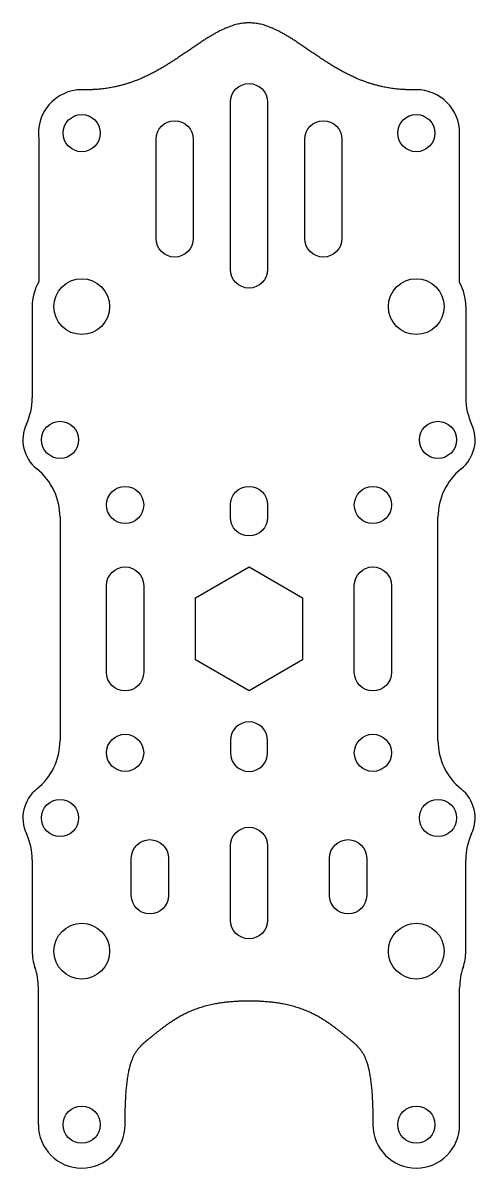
# Model space of a CAD drawing. Header units: millimetres. Extents: x -18.3 to 18.3, y -43.5 to 48.9.
import ezdxf

# ---------------------------------------------------------------- set-up
doc = ezdxf.new("R2010")
doc.units = ezdxf.units.MM
doc.layers.get('0').update_dxf_attribs({"linetype": 'CONTINUOUS'})

msp = doc.modelspace()

# ---------------------------------------------------------------- linework, layer by layer
for p, q in [((17, 27.936), (17, 40)), ((-16.962, 39.483), (-16.962, 28.004)), ((-17.5, 26), (-17.5, 18.632)), ((17.5, 26), (17.5, 18.632)), ((-15.25, 9.005), (-15.25, -9.005)), ((15.25, -9.005), (15.25, 9.005)), ((-1.5, -9), (-1.5, -10)), ((1.5, -10), (1.5, -9)), ((-17.5, -18.632), (-17.5, -26)), ((17.5, -26), (17.5, -18.632)), ((-17, -40), (-17, -28.958)), ((17, -40), (17, -28.958))]:
    msp.add_line(p, q)
for points in [[(1.5, 29, -1), (-1.5, 29), (-1.5, 42.5, -1), (1.5, 42.5)], [(-4.5, 31.5, -1), (-7.5, 31.5), (-7.5, 39.5, -1), (-4.5, 39.5)], [(7.5, 39.5), (7.5, 31.5, -1), (4.5, 31.5), (4.5, 39.5, -1)], [(-1.5, 10, -1), (1.5, 10), (1.5, 9, -1), (-1.5, 9)], [(-8.5, -3.5, -1), (-11.5, -3.5), (-11.5, 3.5, -1), (-8.5, 3.5)], [(11.5, -3.5, -1), (8.5, -3.5), (8.5, 3.5, -1), (11.5, 3.5)], [(1.5, -23.5, -1), (-1.5, -23.5), (-1.5, -17.5, -1), (1.5, -17.5)], [(-6.5, -21.5, -1), (-9.5, -21.5), (-9.5, -18.5, -1), (-6.5, -18.5)], [(9.5, -21.5, -1), (6.5, -21.5), (6.5, -18.5, -1), (9.5, -18.5)]]:
    msp.add_lwpolyline(points, format="xyb", close=True)
msp.add_lwpolyline([(4.33, -2.5), (0, -5), (-4.33, -2.5), (-4.33, 2.5), (0, 5), (4.33, 2.5)], close=True)
for centre, radius in [((-13.5, 40), 1.5), ((13.5, 40), 1.5), ((-13.5, 26), 2.25), ((13.5, 26), 2.25), ((-15.25, 15.25), 1.5), ((15.25, 15.25), 1.5), ((-10, 10), 1.5), ((10, 10), 1.5), ((-10, -10), 1.5), ((10, -10), 1.5), ((-15.25, -15.25), 1.5), ((15.25, -15.25), 1.5), ((-13.5, -26), 2.25), ((13.5, -26), 2.25), ((-13.5, -40), 1.5), ((13.5, -40), 1.5)]:
    msp.add_circle(centre, radius)
for centre, radius, start, end in [((-13.5, 40), 3.5, 90, 188.49074), ((13.5, 40), 3.5, 0, 90), ((-13.5, 26), 4, 149.92953, 180), ((13.5, 26), 4, 0, 28.95502), ((-22.5, 18.632), 5, -25.00783, 0), ((22.5, 18.632), 5, 180, 205.00783), ((-15.25, 15.25), 3, 154.99217, 231.31781), ((15.25, 15.25), 3, -51.31781, 25.00783), ((-20.25, 9.005), 5, 0, 51.31781), ((20.25, 9.005), 5, 128.68219, 180), ((0, -9), 1.5, 0, 180), ((-20.25, -9.005), 5, -51.31781, 0), ((20.25, -9.005), 5, 180, 231.31781), ((0, -10), 1.5, 180.00001, 359.99999), ((-15.25, -15.25), 3, 128.68219, 205.00783), ((15.25, -15.25), 3, -25.00783, 51.31781), ((-22.5, -18.632), 5, 0, 25.00783), ((22.5, -18.632), 5, 154.99217, 180), ((-13.5, -26), 4, 180, 199.18814), ((13.5, -26), 4, 340.81186, 360), ((-22, -28.958), 5, 0, 19.18814), ((22, -28.958), 5, 160.81186, 180), ((-13.5, -40), 3.5, 180, 360), ((13.5, -40), 3.5, -180, 0)]:
    msp.add_arc(centre, radius, start, end)
msp.add_open_spline([(13.332, 43.496), (12.615, 43.484), (11.2, 43.567), (9.219, 44.026), (6.872, 45.206), (4.347, 47.052), (2.097, 48.585), (0, 49.19), (-2.097, 48.585), (-4.347, 47.052), (-6.872, 45.206), (-9.219, 44.026), (-11.2, 43.567), (-12.615, 43.484), (-13.332, 43.496)], degree=5, knots=[0.0044748, 0.0044748, 0.0044748, 0.0044748, 0.0044748, 0.0044748, 0.1, 0.2, 0.3, 0.4, 0.5, 0.6, 0.7, 0.8, 0.9, 0.9955252, 0.9955252, 0.9955252, 0.9955252, 0.9955252, 0.9955252])
for points in [[(-13.332, 43.496), (-13.365, 43.497), (-13.399, 43.497), (-13.433, 43.498), (-13.466, 43.499), (-13.5, 43.5)], [(-13.332, 43.496), (-13.365, 43.497), (-13.399, 43.497), (-13.433, 43.498), (-13.466, 43.499), (-13.5, 43.5)], [(13.5, 43.5), (13.466, 43.499), (13.433, 43.498), (13.399, 43.497), (13.365, 43.497), (13.332, 43.496)], [(13.5, 43.5), (13.466, 43.499), (13.433, 43.498), (13.399, 43.497), (13.365, 43.497), (13.332, 43.496)], [(-10, -40), (-10, -39.301), (-9.978, -38.022), (-9.881, -36.463), (-9.63, -35.043), (-9.161, -34.047), (-8.581, -33.456), (-7.904, -32.928), (-7.097, -32.264), (-6.059, -31.477), (-4.652, -30.698), (-3.115, -30.23), (-1.675, -30.042), (-0.581, -30), (0, -30)], [(0, -30), (0.581, -30), (1.675, -30.042), (3.115, -30.23), (4.652, -30.698), (6.059, -31.477), (7.097, -32.264), (7.904, -32.928), (8.581, -33.456), (9.161, -34.047), (9.63, -35.043), (9.881, -36.463), (9.978, -38.022), (10, -39.301), (10, -40)]]:
    msp.add_open_spline(points, degree=5)

doc.saveas('drawing.dxf')
